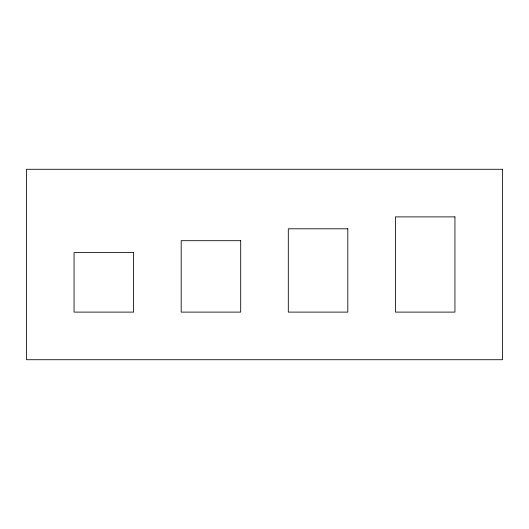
<?xml version="1.0" encoding="UTF-8"?>
<svg xmlns="http://www.w3.org/2000/svg" width="529" height="529" viewBox="0 0 529 529"><rect width="100%" height="100%" fill="white"/><g stroke="black" fill="none" stroke-linecap="round" stroke-linejoin="round"><path stroke-width="0.79" d="M502.55 169.28L26.45 169.28L26.45 359.72L502.55 359.72L502.55 169.28M454.94 216.89L395.428 216.89L395.428 312.11L454.94 312.11L454.94 216.89M347.817 228.792L288.305 228.792L288.305 312.11L347.817 312.11L347.817 228.792M240.695 240.695L181.183 240.695L181.183 312.11L240.695 312.11L240.695 240.695M133.572 252.597L74.06 252.597L74.06 312.11L133.572 312.11L133.572 252.597"/></g></svg>
